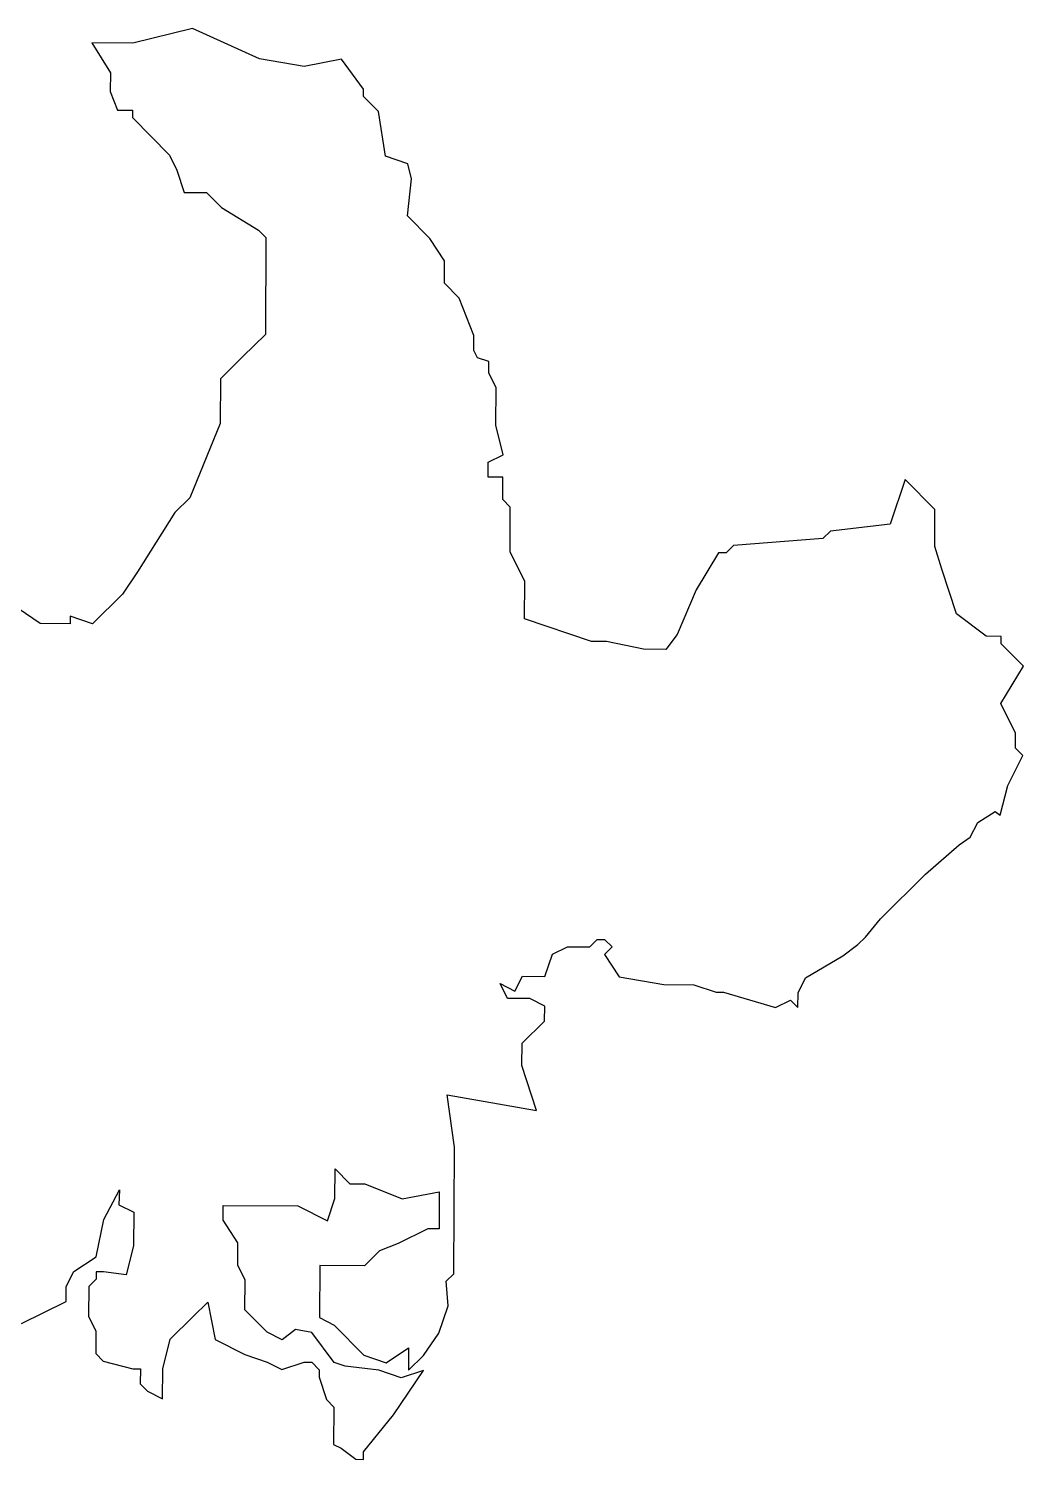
# Model space of a CAD drawing. Header units: metres. Extents: x 317450 to 322613, y 1862312 to 1866027.
# Drawn here: x 320031 to 322613, y 1862312 to 1866027 of the extents above; entities that cross this region are included whole.
import ezdxf

# ---------------------------------------------------------------- set-up
doc = ezdxf.new("R2010")
doc.units = ezdxf.units.M
doc.layers.add('VILLAGE BOUNDRY', color=10, linetype='Continuous')

msp = doc.modelspace()

# ---------------------------------------------------------------- linework, layer by layer
at = {"layer": 'VILLAGE BOUNDRY'}
msp.add_lwpolyline([(320012.6, 1862665), (320129, 1862722.3), (320129.2, 1862761), (320148.7, 1862799.6), (320207, 1862837.9), (320226.8, 1862934.4), (320267, 1863011.9), (320265.7, 1862972.9), (320304.3, 1862953.4), (320303.8, 1862866.4), (320284.9, 1862791.4), (320226.1, 1862799.1), (320206.8, 1862799.2), (320206.7, 1862779.9), (320187.2, 1862760.7), (320186.7, 1862683.4), (320205.9, 1862644.6), (320205.6, 1862586.6), (320224.8, 1862567.1), (320302, 1862547.3), (320321.3, 1862547.2), (320321.1, 1862508.5), (320340.3, 1862489.1), (320378.9, 1862469.5), (320379.3, 1862546.9), (320399.1, 1862624.1), (320457.4, 1862681.8), (320496.3, 1862720.2), (320515.1, 1862623.4), (320592.2, 1862584.4), (320650.1, 1862564.7), (320688.7, 1862545.1), (320746.8, 1862564.1), (320766.1, 1862564), (320785.4, 1862544.6), (320785.3, 1862525.3), (320804.3, 1862467.1), (320823.5, 1862447.7), (320822.9, 1862351), (320842.2, 1862341.2), (320880.7, 1862312.1), (320900.1, 1862312), (320900.2, 1862331.3), (320978, 1862427.5), (321056.1, 1862543.1), (320998, 1862524.1), (320940, 1862543.7), (320853.1, 1862553.9), (320824.1, 1862563.7), (320766.6, 1862641.4), (320724.4, 1862648.8), (320689.1, 1862622.5), (320650.6, 1862642), (320592.9, 1862700.4), (320593.3, 1862777.7), (320574.2, 1862816.5), (320574.6, 1862874.5), (320536.2, 1862932.7), (320536.4, 1862971.4), (320729.7, 1862970.3), (320806.9, 1862931.2), (320826.5, 1862989.1), (320827, 1863066.4), (320865.4, 1863027.5), (320904.1, 1863027.3), (321000.6, 1862988.1), (321097.3, 1863006.9), (321096.8, 1862910.2), (321067.8, 1862910.4), (320990.2, 1862872.2), (320941.8, 1862853.1), (320922.3, 1862833.8), (320902.9, 1862814.6), (320786.9, 1862815.3), (320786.2, 1862680), (320824.7, 1862660.4), (320901.6, 1862582.6), (320959.5, 1862562.9), (321017.7, 1862601.3), (321017.4, 1862543.3), (321056.3, 1862581.8), (321096.4, 1862640), (321120.1, 1862711), (321115.4, 1862774.7), (321134.8, 1862794), (321136.7, 1863122.7), (321118.1, 1863258.2), (321349.9, 1863218.2), (321311.9, 1863334.4), (321312.2, 1863392.4), (321370.6, 1863450), (321370.8, 1863488.7), (321332.2, 1863508.3), (321274.2, 1863508.6), (321255.1, 1863547.4), (321293.6, 1863527.8), (321313.2, 1863566.4), (321371.2, 1863566), (321390.9, 1863624), (321429.6, 1863643.1), (321487.7, 1863642.8), (321507.1, 1863662), (321526.4, 1863661.8), (321545.7, 1863642.4), (321526.2, 1863623.2), (321564.5, 1863564.9), (321680.4, 1863545), (321757.8, 1863544.5), (321815.7, 1863524.9), (321835, 1863524.8), (321970.1, 1863485.3), (322008.9, 1863504.4), (322028.1, 1863485), (322028.4, 1863523.7), (322047.9, 1863562.2), (322144.9, 1863619.7), (322183.7, 1863648.5), (322203.2, 1863667.7), (322242.1, 1863715.8), (322358.8, 1863831.2), (322446.2, 1863908), (322475.3, 1863927.2), (322494.9, 1863965.7), (322539.6, 1863994.2), (322553, 1863984.8), (322572.8, 1864062), (322611.9, 1864139.1), (322592.7, 1864158.6), (322592.9, 1864197.3), (322554.7, 1864274.8), (322613.2, 1864371.1), (322555.5, 1864429.5), (322555.6, 1864448.8), (322517, 1864449), (322440, 1864507.4), (322401.9, 1864623.7), (322383, 1864681.8), (322383.5, 1864778.5), (322306.6, 1864856.2), (322267.2, 1864740.5), (322112.4, 1864722), (322093, 1864702.8), (321860.9, 1864684.8), (321841.4, 1864665.5), (321822.1, 1864665.6), (321763.6, 1864569.3), (321714.6, 1864453.6), (321685.3, 1864415.1), (321627.3, 1864415.4), (321530.8, 1864435.3), (321492.1, 1864435.5), (321318.4, 1864494.5), (321319, 1864591.1), (321280.8, 1864668.7), (321281.4, 1864784.7), (321262.2, 1864804.1), (321262.5, 1864862.1), (321223.9, 1864862.4), (321224.1, 1864901.1), (321262.8, 1864920.1), (321243.9, 1864997.6), (321244.5, 1865094.3), (321225.4, 1865133), (321225.6, 1865162.1), (321196.6, 1865171.9), (321187, 1865191.3), (321187.3, 1865229.9), (321149.1, 1865326.8), (321110.6, 1865365.8), (321111, 1865423.8), (321072.7, 1865482), (321015, 1865540.3), (321025.2, 1865636.9), (321015.8, 1865675.7), (320957.8, 1865695.3), (320939.2, 1865811.4), (320900.7, 1865850.3), (320900.8, 1865869.6), (320843.2, 1865947.3), (320746.5, 1865928.5), (320630.6, 1865948.5), (320457, 1866026.8), (320302.1, 1865989), (320195.8, 1865989.6), (320243.7, 1865912), (320243.4, 1865863.7), (320262.4, 1865815.2), (320301.1, 1865815), (320301, 1865795.7), (320397.2, 1865698.5), (320416.2, 1865659.7), (320435.3, 1865601.6), (320493.3, 1865601.2), (320531.7, 1865562.3), (320628.1, 1865503.8), (320647.3, 1865484.4), (320645.9, 1865233), (320587.6, 1865175.3), (320529.2, 1865117.7), (320528.5, 1865001.7), (320450.1, 1864808.7), (320411.2, 1864770.3), (320313.7, 1864616.1), (320274.7, 1864558.4), (320196.9, 1864481.5), (320139, 1864501.1), (320138.9, 1864481.8), (320061.6, 1864482.2), (320003.8, 1864521.2)], dxfattribs=at)

doc.saveas('drawing.dxf')
